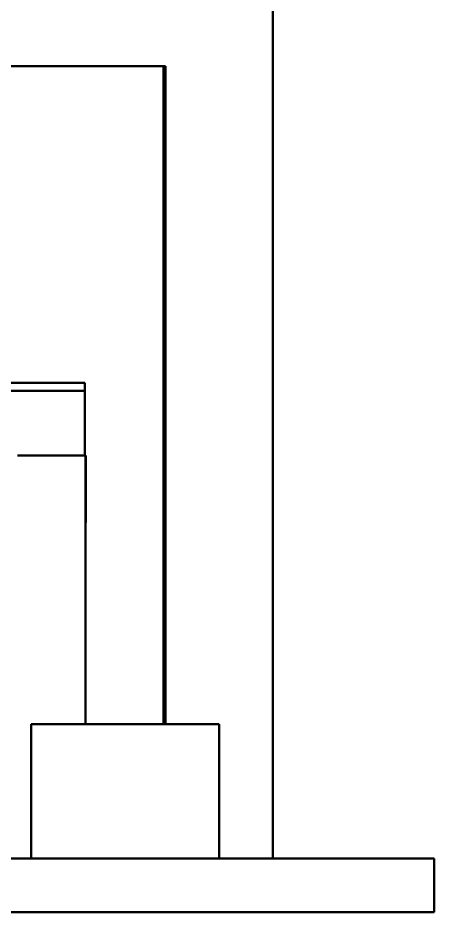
# Model space of a CAD drawing. Header units: millimetres. Extents: x 0 to 420, y 0 to 297.
# Drawn here: x 98.24 to 120.36, y 87.66 to 135.22 of the extents above; entities that cross this region are included whole.
import ezdxf

# ---------------------------------------------------------------- set-up
doc = ezdxf.new("R2010")
doc.units = ezdxf.units.MM
doc.header["$LTSCALE"] = 0.75
doc.layers.add('Visible', color=7, linetype='Continuous', lineweight=50)

msp = doc.modelspace()

# ---------------------------------------------------------------- linework, layer by layer
at = {"layer": 'Visible', "extrusion": (0, 1, 0)}
for p, q in [((111.789, 90.518), (111.789, 136.946)), ((106.075, 132.661), (85.629, 132.661)), ((105.976, 97.661), (105.976, 132.661)), ((106.075, 97.661), (106.075, 132.661)), ((101.789, 115.81), (93.361, 115.81)), ((101.789, 115.389), (101.789, 115.81)), ((93.218, 115.389), (101.789, 115.389)), ((101.789, 115.389), (101.789, 111.946)), ((98.218, 111.946), (101.825, 111.946)), ((101.825, 111.946), (101.853, 111.946)), ((101.825, 97.661), (101.825, 111.946)), ((101.853, 110.141), (101.853, 111.946)), ((101.825, 110.141), (101.853, 110.141)), ((101.853, 110.141), (101.853, 108.375)), ((101.825, 108.375), (101.853, 108.375)), ((98.932, 97.661), (108.932, 97.661)), ((98.932, 90.518), (98.932, 97.661)), ((108.932, 90.518), (108.932, 97.661)), ((48.932, 90.518), (120.361, 90.518)), ((120.361, 87.661), (120.361, 90.518)), ((120.361, 87.661), (48.932, 87.661))]:
    msp.add_line(p, q, dxfattribs=at)

doc.saveas('drawing.dxf')
